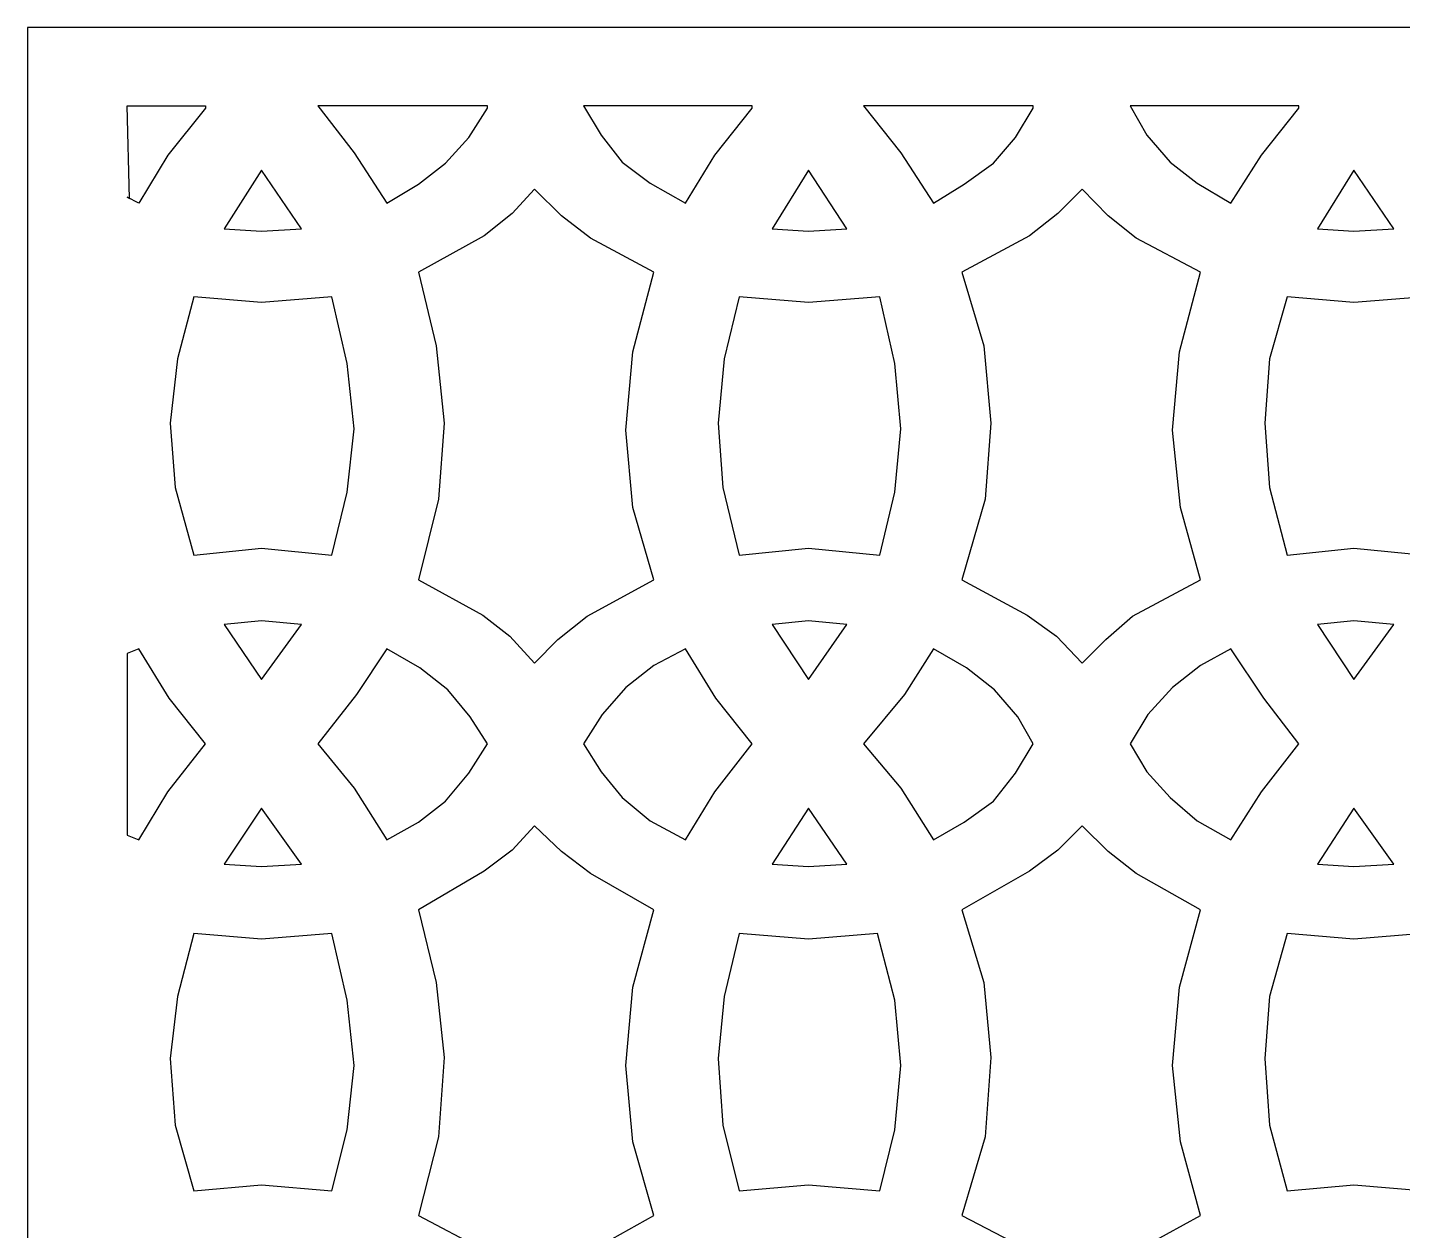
# Model space of a CAD drawing. Header units: centimetres. Extents: x -16.93 to -8.01, y -9 to -0.09.
# Drawn here: x -16.925 to -12.393, y -4.053 to -0.086 of the extents above; entities that cross this region are included whole.
import ezdxf

# ---------------------------------------------------------------- set-up
doc = ezdxf.new("R2010")
doc.units = ezdxf.units.CM
doc.header["$MEASUREMENT"] = 0
doc.layers.add('layer 1', color=7, linetype='Continuous')

msp = doc.modelspace()

# ---------------------------------------------------------------- linework, layer by layer
at = {"layer": 'layer 1', "color": 250, "lineweight": 30}
for points, knots in [([(-16.92524, -0.08649), (-16.92524, -0.08649), (-8.00766, -0.08649), (-8.00766, -0.08649), (-8.00766, -0.08649), (-8.00766, -0.08649), (-8.00766, -9.00021), (-8.00766, -9.00021), (-8.00766, -9.00021), (-8.00766, -9.00021), (-16.92524, -9.00021), (-16.92524, -9.00021), (-16.92524, -9.00021), (-16.92524, -9.00021), (-16.92524, -0.08649), (-16.92524, -0.08649)], [0, 0, 0, 0, 0.2, 0.2, 0.2, 0.2, 0.4, 0.4, 0.4, 0.4, 0.6, 0.6, 0.6, 0.6, 1, 1, 1, 1]), ([(-16.59724, -0.64601), (-16.59724, -0.64601), (-16.55866, -0.6653), (-16.55866, -0.6653), (-16.55866, -0.6653), (-16.55866, -0.6653), (-16.46218, -0.5071), (-16.46218, -0.5071), (-16.46218, -0.5071), (-16.46218, -0.5071), (-16.33871, -0.35275), (-16.33871, -0.35275), (-16.33871, -0.35275), (-16.33871, -0.35275), (-16.33871, -0.34503), (-16.33871, -0.34503), (-16.33871, -0.34503), (-16.33871, -0.34503), (-16.59724, -0.34503), (-16.59724, -0.34503), (-16.59724, -0.34503), (-16.59724, -0.34503), (-16.58953, -0.64987), (-16.58953, -0.64987), (-16.58953, -0.64987), (-16.58953, -0.64987), (-16.59724, -0.64601), (-16.59724, -0.64601)], [0, 0, 0, 0, 0.125, 0.125, 0.125, 0.125, 0.25, 0.25, 0.25, 0.25, 0.375, 0.375, 0.375, 0.375, 0.5, 0.5, 0.5, 0.5, 0.625, 0.625, 0.625, 0.625, 0.75, 0.75, 0.75, 0.75, 1, 1, 1, 1]), ([(-15.40874, -0.34503), (-15.40874, -0.34503), (-15.40874, -0.35275), (-15.40874, -0.35275), (-15.40874, -0.35275), (-15.40874, -0.35275), (-15.47049, -0.44921), (-15.47049, -0.44921), (-15.47049, -0.44921), (-15.47049, -0.44921), (-15.54766, -0.53411), (-15.54766, -0.53411), (-15.54766, -0.53411), (-15.54766, -0.53411), (-15.63641, -0.60356), (-15.63641, -0.60356), (-15.63641, -0.60356), (-15.63641, -0.60356), (-15.7406, -0.6653), (-15.7406, -0.6653), (-15.7406, -0.6653), (-15.7406, -0.6653), (-15.84864, -0.49938), (-15.84864, -0.49938), (-15.84864, -0.49938), (-15.84864, -0.49938), (-15.96827, -0.34503), (-15.96827, -0.34503), (-15.96827, -0.34503), (-15.96827, -0.34503), (-15.96827, -0.34503), (-15.96827, -0.34503), (-15.96827, -0.34503), (-15.96827, -0.34503), (-15.40874, -0.34503), (-15.40874, -0.34503)], [0, 0, 0, 0, 0.1, 0.1, 0.1, 0.1, 0.2, 0.2, 0.2, 0.2, 0.3, 0.3, 0.3, 0.3, 0.4, 0.4, 0.4, 0.4, 0.5, 0.5, 0.5, 0.5, 0.6, 0.6, 0.6, 0.6, 0.7, 0.7, 0.7, 0.7, 0.8, 0.8, 0.8, 0.8, 1, 1, 1, 1]), ([(-14.53667, -0.34503), (-14.53667, -0.34503), (-14.53667, -0.35275), (-14.53667, -0.35275), (-14.53667, -0.35275), (-14.53667, -0.35275), (-14.66015, -0.5071), (-14.66015, -0.5071), (-14.66015, -0.5071), (-14.66015, -0.5071), (-14.75662, -0.6653), (-14.75662, -0.6653), (-14.75662, -0.6653), (-14.75662, -0.6653), (-14.87238, -0.5997), (-14.87238, -0.5997), (-14.87238, -0.5997), (-14.87238, -0.5997), (-14.96499, -0.53025), (-14.96499, -0.53025), (-14.96499, -0.53025), (-14.96499, -0.53025), (-15.03445, -0.4415), (-15.03445, -0.4415), (-15.03445, -0.4415), (-15.03445, -0.4415), (-15.09233, -0.34503), (-15.09233, -0.34503), (-15.09233, -0.34503), (-15.09233, -0.34503), (-15.09233, -0.34503), (-15.09233, -0.34503), (-15.09233, -0.34503), (-15.09233, -0.34503), (-14.53667, -0.34503), (-14.53667, -0.34503)], [0, 0, 0, 0, 0.1, 0.1, 0.1, 0.1, 0.2, 0.2, 0.2, 0.2, 0.3, 0.3, 0.3, 0.3, 0.4, 0.4, 0.4, 0.4, 0.5, 0.5, 0.5, 0.5, 0.6, 0.6, 0.6, 0.6, 0.7, 0.7, 0.7, 0.7, 0.8, 0.8, 0.8, 0.8, 1, 1, 1, 1]), ([(-13.61057, -0.34503), (-13.61057, -0.34503), (-13.61057, -0.35275), (-13.61057, -0.35275), (-13.61057, -0.35275), (-13.61057, -0.35275), (-13.66845, -0.44921), (-13.66845, -0.44921), (-13.66845, -0.44921), (-13.66845, -0.44921), (-13.74177, -0.53411), (-13.74177, -0.53411), (-13.74177, -0.53411), (-13.74177, -0.53411), (-13.83823, -0.60356), (-13.83823, -0.60356), (-13.83823, -0.60356), (-13.83823, -0.60356), (-13.93856, -0.6653), (-13.93856, -0.6653), (-13.93856, -0.6653), (-13.93856, -0.6653), (-14.04661, -0.49938), (-14.04661, -0.49938), (-14.04661, -0.49938), (-14.04661, -0.49938), (-14.17009, -0.34503), (-14.17009, -0.34503), (-14.17009, -0.34503), (-14.17009, -0.34503), (-14.17009, -0.34503), (-14.17009, -0.34503), (-14.17009, -0.34503), (-14.17009, -0.34503), (-13.61057, -0.34503), (-13.61057, -0.34503)], [0, 0, 0, 0, 0.1, 0.1, 0.1, 0.1, 0.2, 0.2, 0.2, 0.2, 0.3, 0.3, 0.3, 0.3, 0.4, 0.4, 0.4, 0.4, 0.5, 0.5, 0.5, 0.5, 0.6, 0.6, 0.6, 0.6, 0.7, 0.7, 0.7, 0.7, 0.8, 0.8, 0.8, 0.8, 1, 1, 1, 1]), ([(-12.73464, -0.34503), (-12.73464, -0.34503), (-12.73464, -0.35275), (-12.73464, -0.35275), (-12.73464, -0.35275), (-12.73464, -0.35275), (-12.85811, -0.5071), (-12.85811, -0.5071), (-12.85811, -0.5071), (-12.85811, -0.5071), (-12.95844, -0.6653), (-12.95844, -0.6653), (-12.95844, -0.6653), (-12.95844, -0.6653), (-13.07034, -0.5997), (-13.07034, -0.5997), (-13.07034, -0.5997), (-13.07034, -0.5997), (-13.1591, -0.53025), (-13.1591, -0.53025), (-13.1591, -0.53025), (-13.1591, -0.53025), (-13.23627, -0.4415), (-13.23627, -0.4415), (-13.23627, -0.4415), (-13.23627, -0.4415), (-13.29029, -0.34503), (-13.29029, -0.34503), (-13.29029, -0.34503), (-13.29029, -0.34503), (-13.29029, -0.34503), (-13.29029, -0.34503), (-13.29029, -0.34503), (-13.29029, -0.34503), (-12.73464, -0.34503), (-12.73464, -0.34503)], [0, 0, 0, 0, 0.1, 0.1, 0.1, 0.1, 0.2, 0.2, 0.2, 0.2, 0.3, 0.3, 0.3, 0.3, 0.4, 0.4, 0.4, 0.4, 0.5, 0.5, 0.5, 0.5, 0.6, 0.6, 0.6, 0.6, 0.7, 0.7, 0.7, 0.7, 0.8, 0.8, 0.8, 0.8, 1, 1, 1, 1]), ([(-16.15349, -0.55726), (-16.15349, -0.55726), (-16.02229, -0.7502), (-16.02229, -0.7502), (-16.02229, -0.7502), (-16.02229, -0.7502), (-16.15349, -0.75792), (-16.15349, -0.75792), (-16.15349, -0.75792), (-16.15349, -0.75792), (-16.27696, -0.7502), (-16.27696, -0.7502), (-16.27696, -0.7502), (-16.27696, -0.7502), (-16.15349, -0.55726), (-16.15349, -0.55726)], [0, 0, 0, 0, 0.2, 0.2, 0.2, 0.2, 0.4, 0.4, 0.4, 0.4, 0.6, 0.6, 0.6, 0.6, 1, 1, 1, 1]), ([(-14.35145, -0.55726), (-14.35145, -0.55726), (-14.22411, -0.7502), (-14.22411, -0.7502), (-14.22411, -0.7502), (-14.22411, -0.7502), (-14.35145, -0.75792), (-14.35145, -0.75792), (-14.35145, -0.75792), (-14.35145, -0.75792), (-14.47107, -0.7502), (-14.47107, -0.7502), (-14.47107, -0.7502), (-14.47107, -0.7502), (-14.35145, -0.55726), (-14.35145, -0.55726)], [0, 0, 0, 0, 0.2, 0.2, 0.2, 0.2, 0.4, 0.4, 0.4, 0.4, 0.6, 0.6, 0.6, 0.6, 1, 1, 1, 1]), ([(-12.55327, -0.55726), (-12.55327, -0.55726), (-12.42207, -0.7502), (-12.42207, -0.7502), (-12.42207, -0.7502), (-12.42207, -0.7502), (-12.55327, -0.75792), (-12.55327, -0.75792), (-12.55327, -0.75792), (-12.55327, -0.75792), (-12.67289, -0.7502), (-12.67289, -0.7502), (-12.67289, -0.7502), (-12.67289, -0.7502), (-12.55327, -0.55726), (-12.55327, -0.55726)], [0, 0, 0, 0, 0.2, 0.2, 0.2, 0.2, 0.4, 0.4, 0.4, 0.4, 0.6, 0.6, 0.6, 0.6, 1, 1, 1, 1]), ([(-15.2544, -2.1818), (-15.2544, -2.1818), (-15.33543, -2.09304), (-15.33543, -2.09304), (-15.33543, -2.09304), (-15.33543, -2.09304), (-15.42418, -2.02357), (-15.42418, -2.02357), (-15.42418, -2.02357), (-15.42418, -2.02357), (-15.63641, -1.90782), (-15.63641, -1.90782), (-15.63641, -1.90782), (-15.63641, -1.90782), (-15.57082, -1.64157), (-15.57082, -1.64157), (-15.57082, -1.64157), (-15.57082, -1.64157), (-15.55152, -1.39075), (-15.55152, -1.39075), (-15.55152, -1.39075), (-15.55152, -1.39075), (-15.57853, -1.13607), (-15.57853, -1.13607), (-15.57853, -1.13607), (-15.57853, -1.13607), (-15.63641, -0.89297), (-15.63641, -0.89297), (-15.63641, -0.89297), (-15.63641, -0.89297), (-15.42032, -0.77335), (-15.42032, -0.77335), (-15.42032, -0.77335), (-15.42032, -0.77335), (-15.32771, -0.70003), (-15.32771, -0.70003), (-15.32771, -0.70003), (-15.32771, -0.70003), (-15.2544, -0.619), (-15.2544, -0.619), (-15.2544, -0.619), (-15.2544, -0.619), (-15.16565, -0.70775), (-15.16565, -0.70775), (-15.16565, -0.70775), (-15.16565, -0.70775), (-15.06918, -0.78107), (-15.06918, -0.78107), (-15.06918, -0.78107), (-15.06918, -0.78107), (-14.8608, -0.89297), (-14.8608, -0.89297), (-14.8608, -0.89297), (-14.8608, -0.89297), (-14.93026, -1.15537), (-14.93026, -1.15537), (-14.93026, -1.15537), (-14.93026, -1.15537), (-14.95342, -1.4139), (-14.95342, -1.4139), (-14.95342, -1.4139), (-14.95342, -1.4139), (-14.93026, -1.66858), (-14.93026, -1.66858), (-14.93026, -1.66858), (-14.93026, -1.66858), (-14.8608, -1.90782), (-14.8608, -1.90782), (-14.8608, -1.90782), (-14.8608, -1.90782), (-15.08075, -2.02744), (-15.08075, -2.02744), (-15.08075, -2.02744), (-15.08075, -2.02744), (-15.17722, -2.10462), (-15.17722, -2.10462), (-15.17722, -2.10462), (-15.17722, -2.10462), (-15.2544, -2.1818), (-15.2544, -2.1818)], [0, 0, 0, 0, 0.047619, 0.047619, 0.047619, 0.047619, 0.0952381, 0.0952381, 0.0952381, 0.0952381, 0.1428571, 0.1428571, 0.1428571, 0.1428571, 0.1904762, 0.1904762, 0.1904762, 0.1904762, 0.2380952, 0.2380952, 0.2380952, 0.2380952, 0.2857143, 0.2857143, 0.2857143, 0.2857143, 0.3333333, 0.3333333, 0.3333333, 0.3333333, 0.3809524, 0.3809524, 0.3809524, 0.3809524, 0.4285714, 0.4285714, 0.4285714, 0.4285714, 0.4761905, 0.4761905, 0.4761905, 0.4761905, 0.5238095, 0.5238095, 0.5238095, 0.5238095, 0.5714286, 0.5714286, 0.5714286, 0.5714286, 0.6190476, 0.6190476, 0.6190476, 0.6190476, 0.6666667, 0.6666667, 0.6666667, 0.6666667, 0.7142857, 0.7142857, 0.7142857, 0.7142857, 0.7619048, 0.7619048, 0.7619048, 0.7619048, 0.8095238, 0.8095238, 0.8095238, 0.8095238, 0.8571429, 0.8571429, 0.8571429, 0.8571429, 0.9047619, 0.9047619, 0.9047619, 0.9047619, 1, 1, 1, 1]), ([(-13.4485, -2.1818), (-13.4485, -2.1818), (-13.5334, -2.09304), (-13.5334, -2.09304), (-13.5334, -2.09304), (-13.5334, -2.09304), (-13.62986, -2.02357), (-13.62986, -2.02357), (-13.62986, -2.02357), (-13.62986, -2.02357), (-13.84595, -1.90782), (-13.84595, -1.90782), (-13.84595, -1.90782), (-13.84595, -1.90782), (-13.76878, -1.64157), (-13.76878, -1.64157), (-13.76878, -1.64157), (-13.76878, -1.64157), (-13.74949, -1.39075), (-13.74949, -1.39075), (-13.74949, -1.39075), (-13.74949, -1.39075), (-13.77264, -1.13607), (-13.77264, -1.13607), (-13.77264, -1.13607), (-13.77264, -1.13607), (-13.84595, -0.89297), (-13.84595, -0.89297), (-13.84595, -0.89297), (-13.84595, -0.89297), (-13.62214, -0.77335), (-13.62214, -0.77335), (-13.62214, -0.77335), (-13.62214, -0.77335), (-13.52954, -0.70003), (-13.52954, -0.70003), (-13.52954, -0.70003), (-13.52954, -0.70003), (-13.4485, -0.619), (-13.4485, -0.619), (-13.4485, -0.619), (-13.4485, -0.619), (-13.36361, -0.70775), (-13.36361, -0.70775), (-13.36361, -0.70775), (-13.36361, -0.70775), (-13.271, -0.78107), (-13.271, -0.78107), (-13.271, -0.78107), (-13.271, -0.78107), (-13.05877, -0.89297), (-13.05877, -0.89297), (-13.05877, -0.89297), (-13.05877, -0.89297), (-13.12823, -1.15537), (-13.12823, -1.15537), (-13.12823, -1.15537), (-13.12823, -1.15537), (-13.15138, -1.4139), (-13.15138, -1.4139), (-13.15138, -1.4139), (-13.15138, -1.4139), (-13.12437, -1.66858), (-13.12437, -1.66858), (-13.12437, -1.66858), (-13.12437, -1.66858), (-13.05877, -1.90782), (-13.05877, -1.90782), (-13.05877, -1.90782), (-13.05877, -1.90782), (-13.28258, -2.02744), (-13.28258, -2.02744), (-13.28258, -2.02744), (-13.28258, -2.02744), (-13.37133, -2.10462), (-13.37133, -2.10462), (-13.37133, -2.10462), (-13.37133, -2.10462), (-13.4485, -2.1818), (-13.4485, -2.1818)], [0, 0, 0, 0, 0.047619, 0.047619, 0.047619, 0.047619, 0.0952381, 0.0952381, 0.0952381, 0.0952381, 0.1428571, 0.1428571, 0.1428571, 0.1428571, 0.1904762, 0.1904762, 0.1904762, 0.1904762, 0.2380952, 0.2380952, 0.2380952, 0.2380952, 0.2857143, 0.2857143, 0.2857143, 0.2857143, 0.3333333, 0.3333333, 0.3333333, 0.3333333, 0.3809524, 0.3809524, 0.3809524, 0.3809524, 0.4285714, 0.4285714, 0.4285714, 0.4285714, 0.4761905, 0.4761905, 0.4761905, 0.4761905, 0.5238095, 0.5238095, 0.5238095, 0.5238095, 0.5714286, 0.5714286, 0.5714286, 0.5714286, 0.6190476, 0.6190476, 0.6190476, 0.6190476, 0.6666667, 0.6666667, 0.6666667, 0.6666667, 0.7142857, 0.7142857, 0.7142857, 0.7142857, 0.7619048, 0.7619048, 0.7619048, 0.7619048, 0.8095238, 0.8095238, 0.8095238, 0.8095238, 0.8571429, 0.8571429, 0.8571429, 0.8571429, 0.9047619, 0.9047619, 0.9047619, 0.9047619, 1, 1, 1, 1]), ([(-16.15349, -1.80364), (-16.15349, -1.80364), (-16.3773, -1.82679), (-16.3773, -1.82679), (-16.3773, -1.82679), (-16.3773, -1.82679), (-16.43903, -1.60299), (-16.43903, -1.60299), (-16.43903, -1.60299), (-16.43903, -1.60299), (-16.45447, -1.39075), (-16.45447, -1.39075), (-16.45447, -1.39075), (-16.45447, -1.39075), (-16.43131, -1.17852), (-16.43131, -1.17852), (-16.43131, -1.17852), (-16.43131, -1.17852), (-16.3773, -0.97401), (-16.3773, -0.97401), (-16.3773, -0.97401), (-16.3773, -0.97401), (-16.15349, -0.9933), (-16.15349, -0.9933), (-16.15349, -0.9933), (-16.15349, -0.9933), (-15.92196, -0.97401), (-15.92196, -0.97401), (-15.92196, -0.97401), (-15.92196, -0.97401), (-15.8718, -1.19396), (-15.8718, -1.19396), (-15.8718, -1.19396), (-15.8718, -1.19396), (-15.84864, -1.41004), (-15.84864, -1.41004), (-15.84864, -1.41004), (-15.84864, -1.41004), (-15.8718, -1.61841), (-15.8718, -1.61841), (-15.8718, -1.61841), (-15.8718, -1.61841), (-15.92196, -1.82679), (-15.92196, -1.82679), (-15.92196, -1.82679), (-15.92196, -1.82679), (-16.15349, -1.80364), (-16.15349, -1.80364)], [0, 0, 0, 0, 0.0769231, 0.0769231, 0.0769231, 0.0769231, 0.1538462, 0.1538462, 0.1538462, 0.1538462, 0.2307692, 0.2307692, 0.2307692, 0.2307692, 0.3076923, 0.3076923, 0.3076923, 0.3076923, 0.3846154, 0.3846154, 0.3846154, 0.3846154, 0.4615385, 0.4615385, 0.4615385, 0.4615385, 0.5384615, 0.5384615, 0.5384615, 0.5384615, 0.6153846, 0.6153846, 0.6153846, 0.6153846, 0.6923077, 0.6923077, 0.6923077, 0.6923077, 0.7692308, 0.7692308, 0.7692308, 0.7692308, 0.8461538, 0.8461538, 0.8461538, 0.8461538, 1, 1, 1, 1]), ([(-14.35145, -1.80364), (-14.35145, -1.80364), (-14.57912, -1.82679), (-14.57912, -1.82679), (-14.57912, -1.82679), (-14.57912, -1.82679), (-14.63314, -1.60299), (-14.63314, -1.60299), (-14.63314, -1.60299), (-14.63314, -1.60299), (-14.64857, -1.39075), (-14.64857, -1.39075), (-14.64857, -1.39075), (-14.64857, -1.39075), (-14.62928, -1.17852), (-14.62928, -1.17852), (-14.62928, -1.17852), (-14.62928, -1.17852), (-14.57912, -0.97401), (-14.57912, -0.97401), (-14.57912, -0.97401), (-14.57912, -0.97401), (-14.35145, -0.9933), (-14.35145, -0.9933), (-14.35145, -0.9933), (-14.35145, -0.9933), (-14.11607, -0.97401), (-14.11607, -0.97401), (-14.11607, -0.97401), (-14.11607, -0.97401), (-14.0659, -1.19396), (-14.0659, -1.19396), (-14.0659, -1.19396), (-14.0659, -1.19396), (-14.04661, -1.41004), (-14.04661, -1.41004), (-14.04661, -1.41004), (-14.04661, -1.41004), (-14.0659, -1.61841), (-14.0659, -1.61841), (-14.0659, -1.61841), (-14.0659, -1.61841), (-14.11607, -1.82679), (-14.11607, -1.82679), (-14.11607, -1.82679), (-14.11607, -1.82679), (-14.35145, -1.80364), (-14.35145, -1.80364)], [0, 0, 0, 0, 0.0769231, 0.0769231, 0.0769231, 0.0769231, 0.1538462, 0.1538462, 0.1538462, 0.1538462, 0.2307692, 0.2307692, 0.2307692, 0.2307692, 0.3076923, 0.3076923, 0.3076923, 0.3076923, 0.3846154, 0.3846154, 0.3846154, 0.3846154, 0.4615385, 0.4615385, 0.4615385, 0.4615385, 0.5384615, 0.5384615, 0.5384615, 0.5384615, 0.6153846, 0.6153846, 0.6153846, 0.6153846, 0.6923077, 0.6923077, 0.6923077, 0.6923077, 0.7692308, 0.7692308, 0.7692308, 0.7692308, 0.8461538, 0.8461538, 0.8461538, 0.8461538, 1, 1, 1, 1]), ([(-12.55327, -1.80364), (-12.55327, -1.80364), (-12.77322, -1.82679), (-12.77322, -1.82679), (-12.77322, -1.82679), (-12.77322, -1.82679), (-12.8311, -1.60299), (-12.8311, -1.60299), (-12.8311, -1.60299), (-12.8311, -1.60299), (-12.84654, -1.39075), (-12.84654, -1.39075), (-12.84654, -1.39075), (-12.84654, -1.39075), (-12.8311, -1.17852), (-12.8311, -1.17852), (-12.8311, -1.17852), (-12.8311, -1.17852), (-12.77322, -0.97401), (-12.77322, -0.97401), (-12.77322, -0.97401), (-12.77322, -0.97401), (-12.55327, -0.9933), (-12.55327, -0.9933), (-12.55327, -0.9933), (-12.55327, -0.9933), (-12.31789, -0.97401), (-12.31789, -0.97401), (-12.31789, -0.97401), (-12.31789, -0.97401), (-12.26772, -1.19396), (-12.26772, -1.19396), (-12.26772, -1.19396), (-12.26772, -1.19396), (-12.24843, -1.41004), (-12.24843, -1.41004), (-12.24843, -1.41004), (-12.24843, -1.41004), (-12.26772, -1.61841), (-12.26772, -1.61841), (-12.26772, -1.61841), (-12.26772, -1.61841), (-12.31789, -1.82679), (-12.31789, -1.82679), (-12.31789, -1.82679), (-12.31789, -1.82679), (-12.55327, -1.80364), (-12.55327, -1.80364)], [0, 0, 0, 0, 0.0769231, 0.0769231, 0.0769231, 0.0769231, 0.1538462, 0.1538462, 0.1538462, 0.1538462, 0.2307692, 0.2307692, 0.2307692, 0.2307692, 0.3076923, 0.3076923, 0.3076923, 0.3076923, 0.3846154, 0.3846154, 0.3846154, 0.3846154, 0.4615385, 0.4615385, 0.4615385, 0.4615385, 0.5384615, 0.5384615, 0.5384615, 0.5384615, 0.6153846, 0.6153846, 0.6153846, 0.6153846, 0.6923077, 0.6923077, 0.6923077, 0.6923077, 0.7692308, 0.7692308, 0.7692308, 0.7692308, 0.8461538, 0.8461538, 0.8461538, 0.8461538, 1, 1, 1, 1]), ([(-16.15349, -2.23581), (-16.15349, -2.23581), (-16.27696, -2.05445), (-16.27696, -2.05445), (-16.27696, -2.05445), (-16.27696, -2.05445), (-16.15349, -2.04288), (-16.15349, -2.04288), (-16.15349, -2.04288), (-16.15349, -2.04288), (-16.02229, -2.05445), (-16.02229, -2.05445), (-16.02229, -2.05445), (-16.02229, -2.05445), (-16.15349, -2.23581), (-16.15349, -2.23581)], [0, 0, 0, 0, 0.2, 0.2, 0.2, 0.2, 0.4, 0.4, 0.4, 0.4, 0.6, 0.6, 0.6, 0.6, 1, 1, 1, 1]), ([(-14.35145, -2.23581), (-14.35145, -2.23581), (-14.47107, -2.05445), (-14.47107, -2.05445), (-14.47107, -2.05445), (-14.47107, -2.05445), (-14.35145, -2.04288), (-14.35145, -2.04288), (-14.35145, -2.04288), (-14.35145, -2.04288), (-14.22411, -2.05445), (-14.22411, -2.05445), (-14.22411, -2.05445), (-14.22411, -2.05445), (-14.35145, -2.23581), (-14.35145, -2.23581)], [0, 0, 0, 0, 0.2, 0.2, 0.2, 0.2, 0.4, 0.4, 0.4, 0.4, 0.6, 0.6, 0.6, 0.6, 1, 1, 1, 1]), ([(-12.55327, -2.23581), (-12.55327, -2.23581), (-12.67289, -2.05445), (-12.67289, -2.05445), (-12.67289, -2.05445), (-12.67289, -2.05445), (-12.55327, -2.04288), (-12.55327, -2.04288), (-12.55327, -2.04288), (-12.55327, -2.04288), (-12.42207, -2.05445), (-12.42207, -2.05445), (-12.42207, -2.05445), (-12.42207, -2.05445), (-12.55327, -2.23581), (-12.55327, -2.23581)], [0, 0, 0, 0, 0.2, 0.2, 0.2, 0.2, 0.4, 0.4, 0.4, 0.4, 0.6, 0.6, 0.6, 0.6, 1, 1, 1, 1]), ([(-16.59724, -2.15093), (-16.59724, -2.15093), (-16.55866, -2.13549), (-16.55866, -2.13549), (-16.55866, -2.13549), (-16.55866, -2.13549), (-16.45833, -2.29756), (-16.45833, -2.29756), (-16.45833, -2.29756), (-16.45833, -2.29756), (-16.33871, -2.44805), (-16.33871, -2.44805), (-16.33871, -2.44805), (-16.33871, -2.44805), (-16.46218, -2.60626), (-16.46218, -2.60626), (-16.46218, -2.60626), (-16.46218, -2.60626), (-16.55866, -2.76447), (-16.55866, -2.76447), (-16.55866, -2.76447), (-16.55866, -2.76447), (-16.59724, -2.74903), (-16.59724, -2.74903), (-16.59724, -2.74903), (-16.59724, -2.74903), (-16.59724, -2.15093), (-16.59724, -2.15093)], [0, 0, 0, 0, 0.125, 0.125, 0.125, 0.125, 0.25, 0.25, 0.25, 0.25, 0.375, 0.375, 0.375, 0.375, 0.5, 0.5, 0.5, 0.5, 0.625, 0.625, 0.625, 0.625, 0.75, 0.75, 0.75, 0.75, 1, 1, 1, 1]), ([(-15.96827, -2.44805), (-15.96827, -2.44805), (-15.84093, -2.28598), (-15.84093, -2.28598), (-15.84093, -2.28598), (-15.84093, -2.28598), (-15.7406, -2.13549), (-15.7406, -2.13549), (-15.7406, -2.13549), (-15.7406, -2.13549), (-15.63255, -2.19723), (-15.63255, -2.19723), (-15.63255, -2.19723), (-15.63255, -2.19723), (-15.53995, -2.27054), (-15.53995, -2.27054), (-15.53995, -2.27054), (-15.53995, -2.27054), (-15.46663, -2.3593), (-15.46663, -2.3593), (-15.46663, -2.3593), (-15.46663, -2.3593), (-15.40874, -2.44805), (-15.40874, -2.44805), (-15.40874, -2.44805), (-15.40874, -2.44805), (-15.47049, -2.54452), (-15.47049, -2.54452), (-15.47049, -2.54452), (-15.47049, -2.54452), (-15.54766, -2.63712), (-15.54766, -2.63712), (-15.54766, -2.63712), (-15.54766, -2.63712), (-15.63641, -2.70658), (-15.63641, -2.70658), (-15.63641, -2.70658), (-15.63641, -2.70658), (-15.7406, -2.76447), (-15.7406, -2.76447), (-15.7406, -2.76447), (-15.7406, -2.76447), (-15.84864, -2.59468), (-15.84864, -2.59468), (-15.84864, -2.59468), (-15.84864, -2.59468), (-15.96827, -2.44805), (-15.96827, -2.44805)], [0, 0, 0, 0, 0.0769231, 0.0769231, 0.0769231, 0.0769231, 0.1538462, 0.1538462, 0.1538462, 0.1538462, 0.2307692, 0.2307692, 0.2307692, 0.2307692, 0.3076923, 0.3076923, 0.3076923, 0.3076923, 0.3846154, 0.3846154, 0.3846154, 0.3846154, 0.4615385, 0.4615385, 0.4615385, 0.4615385, 0.5384615, 0.5384615, 0.5384615, 0.5384615, 0.6153846, 0.6153846, 0.6153846, 0.6153846, 0.6923077, 0.6923077, 0.6923077, 0.6923077, 0.7692308, 0.7692308, 0.7692308, 0.7692308, 0.8461538, 0.8461538, 0.8461538, 0.8461538, 1, 1, 1, 1]), ([(-14.53667, -2.44805), (-14.53667, -2.44805), (-14.66015, -2.60626), (-14.66015, -2.60626), (-14.66015, -2.60626), (-14.66015, -2.60626), (-14.75662, -2.76447), (-14.75662, -2.76447), (-14.75662, -2.76447), (-14.75662, -2.76447), (-14.87238, -2.70273), (-14.87238, -2.70273), (-14.87238, -2.70273), (-14.87238, -2.70273), (-14.96499, -2.62555), (-14.96499, -2.62555), (-14.96499, -2.62555), (-14.96499, -2.62555), (-15.03445, -2.54066), (-15.03445, -2.54066), (-15.03445, -2.54066), (-15.03445, -2.54066), (-15.09233, -2.44805), (-15.09233, -2.44805), (-15.09233, -2.44805), (-15.09233, -2.44805), (-15.03059, -2.35158), (-15.03059, -2.35158), (-15.03059, -2.35158), (-15.03059, -2.35158), (-14.95342, -2.26283), (-14.95342, -2.26283), (-14.95342, -2.26283), (-14.95342, -2.26283), (-14.8608, -2.18951), (-14.8608, -2.18951), (-14.8608, -2.18951), (-14.8608, -2.18951), (-14.75662, -2.13549), (-14.75662, -2.13549), (-14.75662, -2.13549), (-14.75662, -2.13549), (-14.65629, -2.29756), (-14.65629, -2.29756), (-14.65629, -2.29756), (-14.65629, -2.29756), (-14.53667, -2.44805), (-14.53667, -2.44805)], [0, 0, 0, 0, 0.0769231, 0.0769231, 0.0769231, 0.0769231, 0.1538462, 0.1538462, 0.1538462, 0.1538462, 0.2307692, 0.2307692, 0.2307692, 0.2307692, 0.3076923, 0.3076923, 0.3076923, 0.3076923, 0.3846154, 0.3846154, 0.3846154, 0.3846154, 0.4615385, 0.4615385, 0.4615385, 0.4615385, 0.5384615, 0.5384615, 0.5384615, 0.5384615, 0.6153846, 0.6153846, 0.6153846, 0.6153846, 0.6923077, 0.6923077, 0.6923077, 0.6923077, 0.7692308, 0.7692308, 0.7692308, 0.7692308, 0.8461538, 0.8461538, 0.8461538, 0.8461538, 1, 1, 1, 1]), ([(-14.17009, -2.44805), (-14.17009, -2.44805), (-14.03503, -2.28598), (-14.03503, -2.28598), (-14.03503, -2.28598), (-14.03503, -2.28598), (-13.93856, -2.13549), (-13.93856, -2.13549), (-13.93856, -2.13549), (-13.93856, -2.13549), (-13.83052, -2.19723), (-13.83052, -2.19723), (-13.83052, -2.19723), (-13.83052, -2.19723), (-13.73791, -2.27054), (-13.73791, -2.27054), (-13.73791, -2.27054), (-13.73791, -2.27054), (-13.66073, -2.3593), (-13.66073, -2.3593), (-13.66073, -2.3593), (-13.66073, -2.3593), (-13.61057, -2.44805), (-13.61057, -2.44805), (-13.61057, -2.44805), (-13.61057, -2.44805), (-13.66845, -2.54452), (-13.66845, -2.54452), (-13.66845, -2.54452), (-13.66845, -2.54452), (-13.74177, -2.63712), (-13.74177, -2.63712), (-13.74177, -2.63712), (-13.74177, -2.63712), (-13.83823, -2.70658), (-13.83823, -2.70658), (-13.83823, -2.70658), (-13.83823, -2.70658), (-13.93856, -2.76447), (-13.93856, -2.76447), (-13.93856, -2.76447), (-13.93856, -2.76447), (-14.04661, -2.59468), (-14.04661, -2.59468), (-14.04661, -2.59468), (-14.04661, -2.59468), (-14.17009, -2.44805), (-14.17009, -2.44805)], [0, 0, 0, 0, 0.0769231, 0.0769231, 0.0769231, 0.0769231, 0.1538462, 0.1538462, 0.1538462, 0.1538462, 0.2307692, 0.2307692, 0.2307692, 0.2307692, 0.3076923, 0.3076923, 0.3076923, 0.3076923, 0.3846154, 0.3846154, 0.3846154, 0.3846154, 0.4615385, 0.4615385, 0.4615385, 0.4615385, 0.5384615, 0.5384615, 0.5384615, 0.5384615, 0.6153846, 0.6153846, 0.6153846, 0.6153846, 0.6923077, 0.6923077, 0.6923077, 0.6923077, 0.7692308, 0.7692308, 0.7692308, 0.7692308, 0.8461538, 0.8461538, 0.8461538, 0.8461538, 1, 1, 1, 1]), ([(-12.73464, -2.44805), (-12.73464, -2.44805), (-12.85811, -2.60626), (-12.85811, -2.60626), (-12.85811, -2.60626), (-12.85811, -2.60626), (-12.95844, -2.76447), (-12.95844, -2.76447), (-12.95844, -2.76447), (-12.95844, -2.76447), (-13.07034, -2.70273), (-13.07034, -2.70273), (-13.07034, -2.70273), (-13.07034, -2.70273), (-13.1591, -2.62555), (-13.1591, -2.62555), (-13.1591, -2.62555), (-13.1591, -2.62555), (-13.23627, -2.54066), (-13.23627, -2.54066), (-13.23627, -2.54066), (-13.23627, -2.54066), (-13.29029, -2.44805), (-13.29029, -2.44805), (-13.29029, -2.44805), (-13.29029, -2.44805), (-13.23241, -2.35158), (-13.23241, -2.35158), (-13.23241, -2.35158), (-13.23241, -2.35158), (-13.15138, -2.26283), (-13.15138, -2.26283), (-13.15138, -2.26283), (-13.15138, -2.26283), (-13.05877, -2.18951), (-13.05877, -2.18951), (-13.05877, -2.18951), (-13.05877, -2.18951), (-12.95844, -2.13549), (-12.95844, -2.13549), (-12.95844, -2.13549), (-12.95844, -2.13549), (-12.85039, -2.29756), (-12.85039, -2.29756), (-12.85039, -2.29756), (-12.85039, -2.29756), (-12.73464, -2.44805), (-12.73464, -2.44805)], [0, 0, 0, 0, 0.0769231, 0.0769231, 0.0769231, 0.0769231, 0.1538462, 0.1538462, 0.1538462, 0.1538462, 0.2307692, 0.2307692, 0.2307692, 0.2307692, 0.3076923, 0.3076923, 0.3076923, 0.3076923, 0.3846154, 0.3846154, 0.3846154, 0.3846154, 0.4615385, 0.4615385, 0.4615385, 0.4615385, 0.5384615, 0.5384615, 0.5384615, 0.5384615, 0.6153846, 0.6153846, 0.6153846, 0.6153846, 0.6923077, 0.6923077, 0.6923077, 0.6923077, 0.7692308, 0.7692308, 0.7692308, 0.7692308, 0.8461538, 0.8461538, 0.8461538, 0.8461538, 1, 1, 1, 1]), ([(-16.15349, -2.66028), (-16.15349, -2.66028), (-16.02229, -2.8455), (-16.02229, -2.8455), (-16.02229, -2.8455), (-16.02229, -2.8455), (-16.15349, -2.85322), (-16.15349, -2.85322), (-16.15349, -2.85322), (-16.15349, -2.85322), (-16.27696, -2.8455), (-16.27696, -2.8455), (-16.27696, -2.8455), (-16.27696, -2.8455), (-16.15349, -2.66028), (-16.15349, -2.66028)], [0, 0, 0, 0, 0.2, 0.2, 0.2, 0.2, 0.4, 0.4, 0.4, 0.4, 0.6, 0.6, 0.6, 0.6, 1, 1, 1, 1]), ([(-14.35145, -2.66028), (-14.35145, -2.66028), (-14.22411, -2.8455), (-14.22411, -2.8455), (-14.22411, -2.8455), (-14.22411, -2.8455), (-14.35145, -2.85322), (-14.35145, -2.85322), (-14.35145, -2.85322), (-14.35145, -2.85322), (-14.47107, -2.8455), (-14.47107, -2.8455), (-14.47107, -2.8455), (-14.47107, -2.8455), (-14.35145, -2.66028), (-14.35145, -2.66028)], [0, 0, 0, 0, 0.2, 0.2, 0.2, 0.2, 0.4, 0.4, 0.4, 0.4, 0.6, 0.6, 0.6, 0.6, 1, 1, 1, 1]), ([(-12.55327, -2.66028), (-12.55327, -2.66028), (-12.42207, -2.8455), (-12.42207, -2.8455), (-12.42207, -2.8455), (-12.42207, -2.8455), (-12.55327, -2.85322), (-12.55327, -2.85322), (-12.55327, -2.85322), (-12.55327, -2.85322), (-12.67289, -2.8455), (-12.67289, -2.8455), (-12.67289, -2.8455), (-12.67289, -2.8455), (-12.55327, -2.66028), (-12.55327, -2.66028)], [0, 0, 0, 0, 0.2, 0.2, 0.2, 0.2, 0.4, 0.4, 0.4, 0.4, 0.6, 0.6, 0.6, 0.6, 1, 1, 1, 1]), ([(-15.2544, -4.28481), (-15.2544, -4.28481), (-15.33543, -4.19221), (-15.33543, -4.19221), (-15.33543, -4.19221), (-15.33543, -4.19221), (-15.42418, -4.11503), (-15.42418, -4.11503), (-15.42418, -4.11503), (-15.42418, -4.11503), (-15.63641, -4.00313), (-15.63641, -4.00313), (-15.63641, -4.00313), (-15.63641, -4.00313), (-15.57082, -3.74459), (-15.57082, -3.74459), (-15.57082, -3.74459), (-15.57082, -3.74459), (-15.55152, -3.48219), (-15.55152, -3.48219), (-15.55152, -3.48219), (-15.55152, -3.48219), (-15.57853, -3.23523), (-15.57853, -3.23523), (-15.57853, -3.23523), (-15.57853, -3.23523), (-15.63641, -2.99599), (-15.63641, -2.99599), (-15.63641, -2.99599), (-15.63641, -2.99599), (-15.42032, -2.86865), (-15.42032, -2.86865), (-15.42032, -2.86865), (-15.42032, -2.86865), (-15.32771, -2.7992), (-15.32771, -2.7992), (-15.32771, -2.7992), (-15.32771, -2.7992), (-15.2544, -2.71816), (-15.2544, -2.71816), (-15.2544, -2.71816), (-15.2544, -2.71816), (-15.16565, -2.80306), (-15.16565, -2.80306), (-15.16565, -2.80306), (-15.16565, -2.80306), (-15.06918, -2.87637), (-15.06918, -2.87637), (-15.06918, -2.87637), (-15.06918, -2.87637), (-14.8608, -2.99599), (-14.8608, -2.99599), (-14.8608, -2.99599), (-14.8608, -2.99599), (-14.93026, -3.25067), (-14.93026, -3.25067), (-14.93026, -3.25067), (-14.93026, -3.25067), (-14.95342, -3.5092), (-14.95342, -3.5092), (-14.95342, -3.5092), (-14.95342, -3.5092), (-14.93026, -3.76002), (-14.93026, -3.76002), (-14.93026, -3.76002), (-14.93026, -3.76002), (-14.8608, -4.00313), (-14.8608, -4.00313), (-14.8608, -4.00313), (-14.8608, -4.00313), (-15.08075, -4.1266), (-15.08075, -4.1266), (-15.08075, -4.1266), (-15.08075, -4.1266), (-15.17722, -4.19606), (-15.17722, -4.19606), (-15.17722, -4.19606), (-15.17722, -4.19606), (-15.2544, -4.28481), (-15.2544, -4.28481)], [0, 0, 0, 0, 0.047619, 0.047619, 0.047619, 0.047619, 0.0952381, 0.0952381, 0.0952381, 0.0952381, 0.1428571, 0.1428571, 0.1428571, 0.1428571, 0.1904762, 0.1904762, 0.1904762, 0.1904762, 0.2380952, 0.2380952, 0.2380952, 0.2380952, 0.2857143, 0.2857143, 0.2857143, 0.2857143, 0.3333333, 0.3333333, 0.3333333, 0.3333333, 0.3809524, 0.3809524, 0.3809524, 0.3809524, 0.4285714, 0.4285714, 0.4285714, 0.4285714, 0.4761905, 0.4761905, 0.4761905, 0.4761905, 0.5238095, 0.5238095, 0.5238095, 0.5238095, 0.5714286, 0.5714286, 0.5714286, 0.5714286, 0.6190476, 0.6190476, 0.6190476, 0.6190476, 0.6666667, 0.6666667, 0.6666667, 0.6666667, 0.7142857, 0.7142857, 0.7142857, 0.7142857, 0.7619048, 0.7619048, 0.7619048, 0.7619048, 0.8095238, 0.8095238, 0.8095238, 0.8095238, 0.8571429, 0.8571429, 0.8571429, 0.8571429, 0.9047619, 0.9047619, 0.9047619, 0.9047619, 1, 1, 1, 1]), ([(-13.4485, -4.28481), (-13.4485, -4.28481), (-13.5334, -4.19221), (-13.5334, -4.19221), (-13.5334, -4.19221), (-13.5334, -4.19221), (-13.62986, -4.11503), (-13.62986, -4.11503), (-13.62986, -4.11503), (-13.62986, -4.11503), (-13.84595, -4.00313), (-13.84595, -4.00313), (-13.84595, -4.00313), (-13.84595, -4.00313), (-13.76878, -3.74459), (-13.76878, -3.74459), (-13.76878, -3.74459), (-13.76878, -3.74459), (-13.74949, -3.48219), (-13.74949, -3.48219), (-13.74949, -3.48219), (-13.74949, -3.48219), (-13.77264, -3.23523), (-13.77264, -3.23523), (-13.77264, -3.23523), (-13.77264, -3.23523), (-13.84595, -2.99599), (-13.84595, -2.99599), (-13.84595, -2.99599), (-13.84595, -2.99599), (-13.62214, -2.86865), (-13.62214, -2.86865), (-13.62214, -2.86865), (-13.62214, -2.86865), (-13.52954, -2.7992), (-13.52954, -2.7992), (-13.52954, -2.7992), (-13.52954, -2.7992), (-13.4485, -2.71816), (-13.4485, -2.71816), (-13.4485, -2.71816), (-13.4485, -2.71816), (-13.36361, -2.80306), (-13.36361, -2.80306), (-13.36361, -2.80306), (-13.36361, -2.80306), (-13.271, -2.87637), (-13.271, -2.87637), (-13.271, -2.87637), (-13.271, -2.87637), (-13.05877, -2.99599), (-13.05877, -2.99599), (-13.05877, -2.99599), (-13.05877, -2.99599), (-13.12823, -3.25067), (-13.12823, -3.25067), (-13.12823, -3.25067), (-13.12823, -3.25067), (-13.15138, -3.5092), (-13.15138, -3.5092), (-13.15138, -3.5092), (-13.15138, -3.5092), (-13.12437, -3.76002), (-13.12437, -3.76002), (-13.12437, -3.76002), (-13.12437, -3.76002), (-13.05877, -4.00313), (-13.05877, -4.00313), (-13.05877, -4.00313), (-13.05877, -4.00313), (-13.28258, -4.1266), (-13.28258, -4.1266), (-13.28258, -4.1266), (-13.28258, -4.1266), (-13.37133, -4.19606), (-13.37133, -4.19606), (-13.37133, -4.19606), (-13.37133, -4.19606), (-13.4485, -4.28481), (-13.4485, -4.28481)], [0, 0, 0, 0, 0.047619, 0.047619, 0.047619, 0.047619, 0.0952381, 0.0952381, 0.0952381, 0.0952381, 0.1428571, 0.1428571, 0.1428571, 0.1428571, 0.1904762, 0.1904762, 0.1904762, 0.1904762, 0.2380952, 0.2380952, 0.2380952, 0.2380952, 0.2857143, 0.2857143, 0.2857143, 0.2857143, 0.3333333, 0.3333333, 0.3333333, 0.3333333, 0.3809524, 0.3809524, 0.3809524, 0.3809524, 0.4285714, 0.4285714, 0.4285714, 0.4285714, 0.4761905, 0.4761905, 0.4761905, 0.4761905, 0.5238095, 0.5238095, 0.5238095, 0.5238095, 0.5714286, 0.5714286, 0.5714286, 0.5714286, 0.6190476, 0.6190476, 0.6190476, 0.6190476, 0.6666667, 0.6666667, 0.6666667, 0.6666667, 0.7142857, 0.7142857, 0.7142857, 0.7142857, 0.7619048, 0.7619048, 0.7619048, 0.7619048, 0.8095238, 0.8095238, 0.8095238, 0.8095238, 0.8571429, 0.8571429, 0.8571429, 0.8571429, 0.9047619, 0.9047619, 0.9047619, 0.9047619, 1, 1, 1, 1]), ([(-16.15349, -3.9028), (-16.15349, -3.9028), (-16.3773, -3.92209), (-16.3773, -3.92209), (-16.3773, -3.92209), (-16.3773, -3.92209), (-16.43903, -3.706), (-16.43903, -3.706), (-16.43903, -3.706), (-16.43903, -3.706), (-16.45447, -3.48605), (-16.45447, -3.48605), (-16.45447, -3.48605), (-16.45447, -3.48605), (-16.43131, -3.28154), (-16.43131, -3.28154), (-16.43131, -3.28154), (-16.43131, -3.28154), (-16.3773, -3.07316), (-16.3773, -3.07316), (-16.3773, -3.07316), (-16.3773, -3.07316), (-16.15349, -3.09246), (-16.15349, -3.09246), (-16.15349, -3.09246), (-16.15349, -3.09246), (-15.92196, -3.07316), (-15.92196, -3.07316), (-15.92196, -3.07316), (-15.92196, -3.07316), (-15.8718, -3.29311), (-15.8718, -3.29311), (-15.8718, -3.29311), (-15.8718, -3.29311), (-15.84864, -3.5092), (-15.84864, -3.5092), (-15.84864, -3.5092), (-15.84864, -3.5092), (-15.8718, -3.72144), (-15.8718, -3.72144), (-15.8718, -3.72144), (-15.8718, -3.72144), (-15.92196, -3.92209), (-15.92196, -3.92209), (-15.92196, -3.92209), (-15.92196, -3.92209), (-16.15349, -3.9028), (-16.15349, -3.9028)], [0, 0, 0, 0, 0.0769231, 0.0769231, 0.0769231, 0.0769231, 0.1538462, 0.1538462, 0.1538462, 0.1538462, 0.2307692, 0.2307692, 0.2307692, 0.2307692, 0.3076923, 0.3076923, 0.3076923, 0.3076923, 0.3846154, 0.3846154, 0.3846154, 0.3846154, 0.4615385, 0.4615385, 0.4615385, 0.4615385, 0.5384615, 0.5384615, 0.5384615, 0.5384615, 0.6153846, 0.6153846, 0.6153846, 0.6153846, 0.6923077, 0.6923077, 0.6923077, 0.6923077, 0.7692308, 0.7692308, 0.7692308, 0.7692308, 0.8461538, 0.8461538, 0.8461538, 0.8461538, 1, 1, 1, 1]), ([(-14.35145, -3.9028), (-14.35145, -3.9028), (-14.57912, -3.92209), (-14.57912, -3.92209), (-14.57912, -3.92209), (-14.57912, -3.92209), (-14.63314, -3.706), (-14.63314, -3.706), (-14.63314, -3.706), (-14.63314, -3.706), (-14.64857, -3.48605), (-14.64857, -3.48605), (-14.64857, -3.48605), (-14.64857, -3.48605), (-14.62928, -3.28154), (-14.62928, -3.28154), (-14.62928, -3.28154), (-14.62928, -3.28154), (-14.57912, -3.07316), (-14.57912, -3.07316), (-14.57912, -3.07316), (-14.57912, -3.07316), (-14.35145, -3.09246), (-14.35145, -3.09246), (-14.35145, -3.09246), (-14.35145, -3.09246), (-14.12378, -3.07316), (-14.12378, -3.07316), (-14.12378, -3.07316), (-14.12378, -3.07316), (-14.0659, -3.29311), (-14.0659, -3.29311), (-14.0659, -3.29311), (-14.0659, -3.29311), (-14.04661, -3.5092), (-14.04661, -3.5092), (-14.04661, -3.5092), (-14.04661, -3.5092), (-14.0659, -3.72144), (-14.0659, -3.72144), (-14.0659, -3.72144), (-14.0659, -3.72144), (-14.11607, -3.92209), (-14.11607, -3.92209), (-14.11607, -3.92209), (-14.11607, -3.92209), (-14.35145, -3.9028), (-14.35145, -3.9028)], [0, 0, 0, 0, 0.0769231, 0.0769231, 0.0769231, 0.0769231, 0.1538462, 0.1538462, 0.1538462, 0.1538462, 0.2307692, 0.2307692, 0.2307692, 0.2307692, 0.3076923, 0.3076923, 0.3076923, 0.3076923, 0.3846154, 0.3846154, 0.3846154, 0.3846154, 0.4615385, 0.4615385, 0.4615385, 0.4615385, 0.5384615, 0.5384615, 0.5384615, 0.5384615, 0.6153846, 0.6153846, 0.6153846, 0.6153846, 0.6923077, 0.6923077, 0.6923077, 0.6923077, 0.7692308, 0.7692308, 0.7692308, 0.7692308, 0.8461538, 0.8461538, 0.8461538, 0.8461538, 1, 1, 1, 1]), ([(-12.55327, -3.9028), (-12.55327, -3.9028), (-12.77322, -3.92209), (-12.77322, -3.92209), (-12.77322, -3.92209), (-12.77322, -3.92209), (-12.8311, -3.706), (-12.8311, -3.706), (-12.8311, -3.706), (-12.8311, -3.706), (-12.84654, -3.48605), (-12.84654, -3.48605), (-12.84654, -3.48605), (-12.84654, -3.48605), (-12.8311, -3.28154), (-12.8311, -3.28154), (-12.8311, -3.28154), (-12.8311, -3.28154), (-12.77322, -3.07316), (-12.77322, -3.07316), (-12.77322, -3.07316), (-12.77322, -3.07316), (-12.55327, -3.09246), (-12.55327, -3.09246), (-12.55327, -3.09246), (-12.55327, -3.09246), (-12.32561, -3.07316), (-12.32561, -3.07316), (-12.32561, -3.07316), (-12.32561, -3.07316), (-12.26772, -3.29311), (-12.26772, -3.29311), (-12.26772, -3.29311), (-12.26772, -3.29311), (-12.24843, -3.5092), (-12.24843, -3.5092), (-12.24843, -3.5092), (-12.24843, -3.5092), (-12.26772, -3.72144), (-12.26772, -3.72144), (-12.26772, -3.72144), (-12.26772, -3.72144), (-12.31789, -3.92209), (-12.31789, -3.92209), (-12.31789, -3.92209), (-12.31789, -3.92209), (-12.55327, -3.9028), (-12.55327, -3.9028)], [0, 0, 0, 0, 0.0769231, 0.0769231, 0.0769231, 0.0769231, 0.1538462, 0.1538462, 0.1538462, 0.1538462, 0.2307692, 0.2307692, 0.2307692, 0.2307692, 0.3076923, 0.3076923, 0.3076923, 0.3076923, 0.3846154, 0.3846154, 0.3846154, 0.3846154, 0.4615385, 0.4615385, 0.4615385, 0.4615385, 0.5384615, 0.5384615, 0.5384615, 0.5384615, 0.6153846, 0.6153846, 0.6153846, 0.6153846, 0.6923077, 0.6923077, 0.6923077, 0.6923077, 0.7692308, 0.7692308, 0.7692308, 0.7692308, 0.8461538, 0.8461538, 0.8461538, 0.8461538, 1, 1, 1, 1])]:
    msp.add_open_spline(points, degree=3, knots=knots, dxfattribs=at)

doc.saveas('drawing.dxf')
